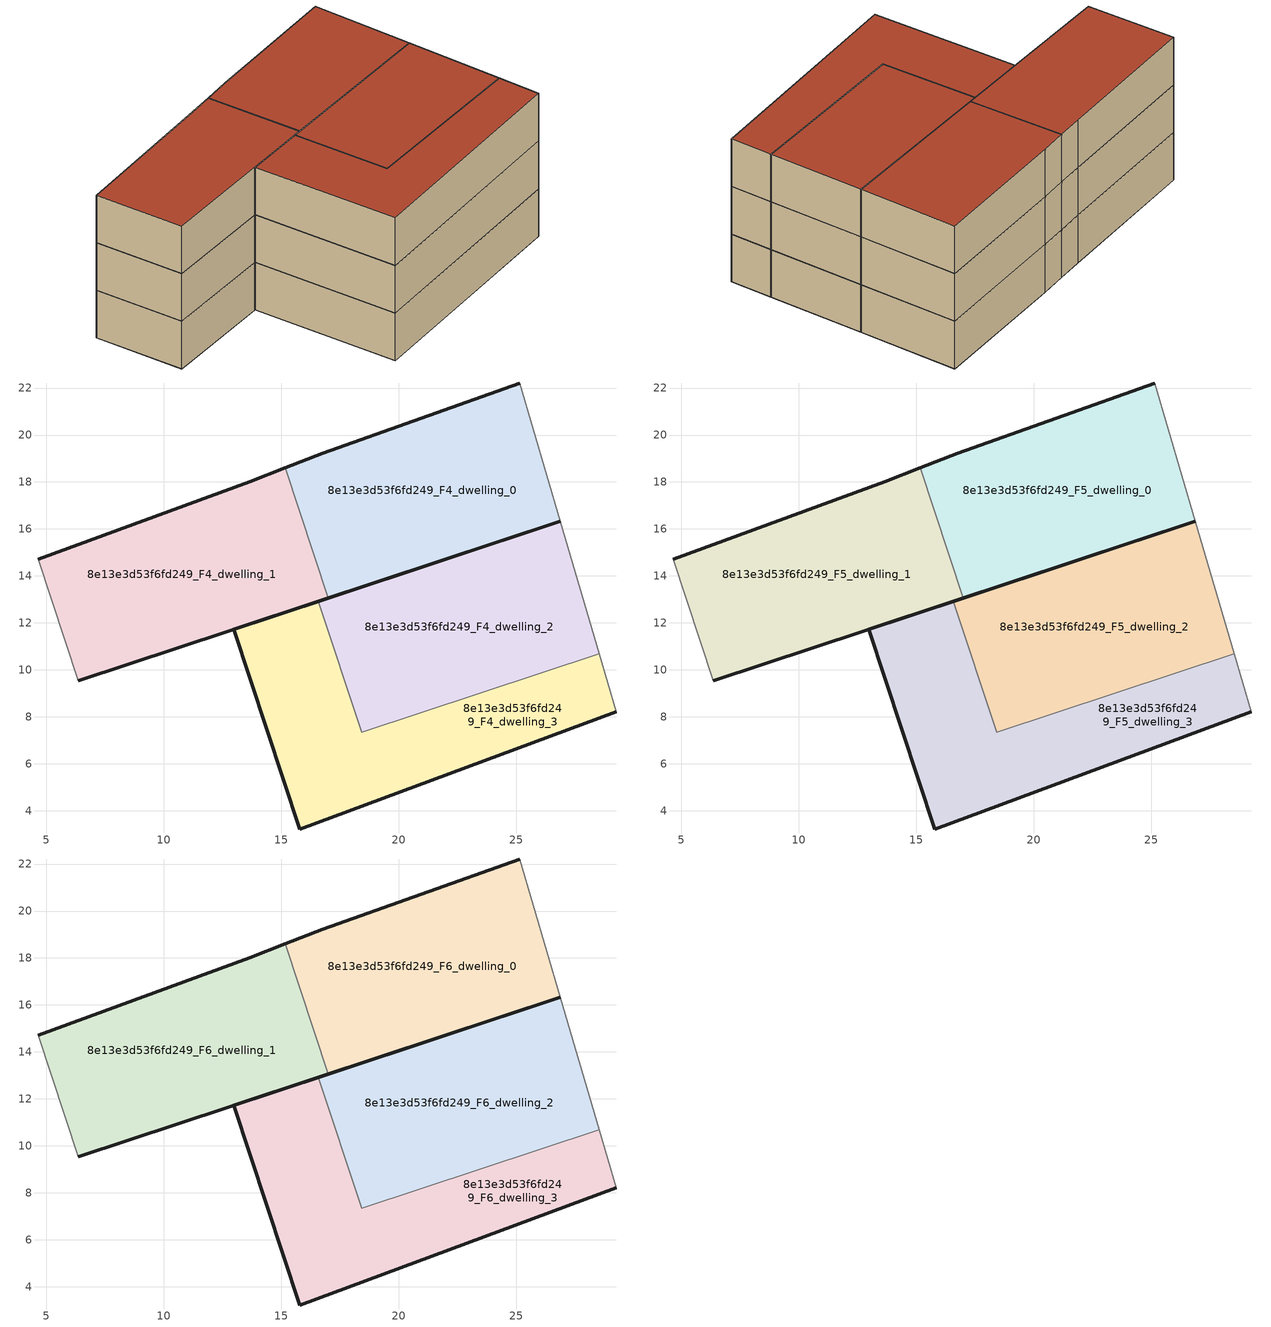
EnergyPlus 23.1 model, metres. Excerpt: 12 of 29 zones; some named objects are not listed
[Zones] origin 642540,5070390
8e13e3d53f6fd249_F4_dwelling_0
 floor to 8e13e3d53f6fd249_F3_dwelling_0 (EU_floor_Construction): 26.89,16.32 25.17,22.22 16.76,19.22 15.18,18.6 17.01,13.06 z12
 wall outside (EU_wall_Construction): 26.89,16.32 17.01,13.06 / 15.18,18.6 16.76,19.22 25.17,22.22 z12:15
 wall adiabatic (EU_wall_Construction): 25.17,22.22 26.89,16.32 z12:15
 wall to 8e13e3d53f6fd249_F4_dwelling_1 (EU_wall_Construction): 17.01,13.06 15.18,18.6 z12:15
8e13e3d53f6fd249_F4_dwelling_1
 floor to 8e13e3d53f6fd249_F3_dwelling_1 (EU_floor_Construction): 17.01,13.06 15.18,18.6 13.66,18.02 4.65,14.72 6.36,9.54 z12
 wall outside (EU_wall_Construction): 4.65,14.72 13.66,18.02 15.18,18.6 / 17.01,13.06 6.36,9.54 z12:15
 wall adiabatic (EU_wall_Construction): 6.36,9.54 4.65,14.72 z12:15
8e13e3d53f6fd249_F4_dwelling_2
 floor to 8e13e3d53f6fd249_F3_dwelling_2 (EU_floor_Construction): 28.54,10.69 26.89,16.32 16.58,12.92 18.42,7.34 z12
 wall outside (EU_wall_Construction): 16.58,12.92 26.89,16.32 z12:15
 wall to 8e13e3d53f6fd249_F4_dwelling_3 (EU_wall_Construction): 28.54,10.69 18.42,7.34 16.58,12.92 z12:15
 wall adiabatic (EU_wall_Construction): 26.89,16.32 28.54,10.69 z12:15
8e13e3d53f6fd249_F4_dwelling_3
 floor to 8e13e3d53f6fd249_F3_dwelling_3 (EU_floor_Construction): 29.27,8.21 28.54,10.69 18.42,7.34 16.58,12.92 12.97,11.72 15.78,3.22 z12
 wall outside (EU_wall_Construction): 29.27,8.21 15.78,3.22 12.97,11.72 16.58,12.92 z12:15
 wall adiabatic (EU_wall_Construction): 28.54,10.69 29.27,8.21 z12:15
8e13e3d53f6fd249_F5_dwelling_0
 floor to 8e13e3d53f6fd249_F4_dwelling_0 (EU_floor_Construction): 26.89,16.32 25.17,22.22 16.76,19.22 15.18,18.6 17.01,13.06 z15
 wall outside (EU_wall_Construction): 26.89,16.32 17.01,13.06 / 15.18,18.6 16.76,19.22 25.17,22.22 z15:18
 wall adiabatic (EU_wall_Construction): 25.17,22.22 26.89,16.32 z15:18
 wall to 8e13e3d53f6fd249_F5_dwelling_1 (EU_wall_Construction): 17.01,13.06 15.18,18.6 z15:18
8e13e3d53f6fd249_F5_dwelling_1
 floor to 8e13e3d53f6fd249_F4_dwelling_1 (EU_floor_Construction): 17.01,13.06 15.18,18.6 13.66,18.02 4.65,14.72 6.36,9.54 z15
 wall outside (EU_wall_Construction): 4.65,14.72 13.66,18.02 15.18,18.6 / 17.01,13.06 6.36,9.54 z15:18
 wall adiabatic (EU_wall_Construction): 6.36,9.54 4.65,14.72 z15:18
8e13e3d53f6fd249_F5_dwelling_2
 floor to 8e13e3d53f6fd249_F4_dwelling_2 (EU_floor_Construction): 28.54,10.69 26.89,16.32 16.58,12.92 18.42,7.34 z15
 wall outside (EU_wall_Construction): 16.58,12.92 26.89,16.32 z15:18
 wall to 8e13e3d53f6fd249_F5_dwelling_3 (EU_wall_Construction): 28.54,10.69 18.42,7.34 16.58,12.92 z15:18
 wall adiabatic (EU_wall_Construction): 26.89,16.32 28.54,10.69 z15:18
8e13e3d53f6fd249_F5_dwelling_3
 floor to 8e13e3d53f6fd249_F4_dwelling_3 (EU_floor_Construction): 29.27,8.21 28.54,10.69 18.42,7.34 16.58,12.92 12.97,11.72 15.78,3.22 z15
 wall outside (EU_wall_Construction): 29.27,8.21 15.78,3.22 12.97,11.72 16.58,12.92 z15:18
 wall adiabatic (EU_wall_Construction): 28.54,10.69 29.27,8.21 z15:18
8e13e3d53f6fd249_F6_dwelling_0
 floor to 8e13e3d53f6fd249_F5_dwelling_0 (EU_floor_Construction): 26.89,16.32 25.17,22.22 16.76,19.22 15.18,18.6 17.01,13.06 z18
 wall outside (EU_wall_Construction): 26.89,16.32 17.01,13.06 / 15.18,18.6 16.76,19.22 25.17,22.22 z18:21
 wall adiabatic (EU_wall_Construction): 25.17,22.22 26.89,16.32 z18:21
 wall to 8e13e3d53f6fd249_F6_dwelling_1 (EU_wall_Construction): 17.01,13.06 15.18,18.6 z18:21
 roof outside (EU_roof_Construction): 25.17,22.22 26.89,16.32 17.01,13.06 15.18,18.6 16.76,19.22 z21
8e13e3d53f6fd249_F6_dwelling_1
 floor to 8e13e3d53f6fd249_F5_dwelling_1 (EU_floor_Construction): 17.01,13.06 15.18,18.6 13.66,18.02 4.65,14.72 6.36,9.54 z18
 wall outside (EU_wall_Construction): 4.65,14.72 13.66,18.02 15.18,18.6 / 17.01,13.06 6.36,9.54 z18:21
 wall adiabatic (EU_wall_Construction): 6.36,9.54 4.65,14.72 z18:21
 roof outside (EU_roof_Construction): 15.18,18.6 17.01,13.06 6.36,9.54 4.65,14.72 13.66,18.02 z21
8e13e3d53f6fd249_F6_dwelling_2
 floor to 8e13e3d53f6fd249_F5_dwelling_2 (EU_floor_Construction): 28.54,10.69 26.89,16.32 16.58,12.92 18.42,7.34 z18
 wall outside (EU_wall_Construction): 16.58,12.92 26.89,16.32 z18:21
 wall to 8e13e3d53f6fd249_F6_dwelling_3 (EU_wall_Construction): 28.54,10.69 18.42,7.34 16.58,12.92 z18:21
 wall adiabatic (EU_wall_Construction): 26.89,16.32 28.54,10.69 z18:21
 roof outside (EU_roof_Construction): 26.89,16.32 28.54,10.69 18.42,7.34 16.58,12.92 z21
8e13e3d53f6fd249_F6_dwelling_3
 floor to 8e13e3d53f6fd249_F5_dwelling_3 (EU_floor_Construction): 29.27,8.21 28.54,10.69 18.42,7.34 16.58,12.92 12.97,11.72 15.78,3.22 z18
 wall outside (EU_wall_Construction): 29.27,8.21 15.78,3.22 12.97,11.72 16.58,12.92 z18:21
 wall adiabatic (EU_wall_Construction): 28.54,10.69 29.27,8.21 z18:21
 roof outside (EU_roof_Construction): 28.54,10.69 29.27,8.21 15.78,3.22 12.97,11.72 16.58,12.92 18.42,7.34 z21
[Building]
EU S2 Campaign: North Axis=0; Terrain=City; Solar Distribution=FullExterior
[Site:Location]
Lyon-Bron: Latitude=45.75; Longitude=5; Time Zone=1; Elevation=198
[SizingPeriod:WeatherFileDays]
AnnualSizingPeriod: Begin Month=1; Begin Day of Month=1; End Month=12; End Day of Month=31; Day of Week for Start Day=Monday; Use Weather File Daylight Saving Period=No; Use Weather File Rain and Snow Indicators=No
[MATERIAL]
EU_InternalMass_Material: Roughness=MediumRough; Thickness=0.1; Conductivity=1; Density=1800; Specific Heat=900; Thermal Absorptance=0.9; Solar Absorptance=0.7; Visible Absorptance=0.7
[MATERIAL:NOMASS] Roughness=MediumRough; Thermal Absorptance=0.9; Solar Absorptance=0.7; Visible Absorptance=0.7
Name | Thermal Resistance
EU_wall_NoMass | 0.776494
EU_roof_NoMass | 0.486893
EU_floor_NoMass | 0.421597
[CONSTRUCTION]
EU_wall_Construction: EU_wall_NoMass
EU_roof_Construction: EU_roof_NoMass
EU_floor_Construction: EU_floor_NoMass
EU_InternalMass_Construction: EU_InternalMass_Material
[ZONE] Type=1; Multiplier=1; Ceiling Height=autocalculate; Floor Area=autocalculate; Part of Total Floor Area=Yes
Name | Volume
8e13e3d53f6fd249_F4_dwelling_0; 8e13e3d53f6fd249_F5_dwelling_0; 8e13e3d53f6fd249_F6_dwelling_0 | 189.475
8e13e3d53f6fd249_F4_dwelling_1; 8e13e3d53f6fd249_F5_dwelling_1; 8e13e3d53f6fd249_F6_dwelling_1 | 189.479
8e13e3d53f6fd249_F4_dwelling_2; 8e13e3d53f6fd249_F5_dwelling_2; 8e13e3d53f6fd249_F6_dwelling_2 | 189.482
8e13e3d53f6fd249_F4_dwelling_3; 8e13e3d53f6fd249_F5_dwelling_3; 8e13e3d53f6fd249_F6_dwelling_3 | 189.466
[INTERNALMASS] Construction=EU_InternalMass_Construction
Name | Zone or ZoneList | Surface Area
8e13e3d53f6fd249_F4_dwelling_0_EU_InternalMass | 8e13e3d53f6fd249_F4_dwelling_0 | 78.9508
8e13e3d53f6fd249_F4_dwelling_1_EU_InternalMass | 8e13e3d53f6fd249_F4_dwelling_1 | 78.9475
8e13e3d53f6fd249_F4_dwelling_2_EU_InternalMass | 8e13e3d53f6fd249_F4_dwelling_2 | 78.9508
8e13e3d53f6fd249_F4_dwelling_3_EU_InternalMass | 8e13e3d53f6fd249_F4_dwelling_3 | 78.95
8e13e3d53f6fd249_F5_dwelling_0_EU_InternalMass | 8e13e3d53f6fd249_F5_dwelling_0 | 78.9508
8e13e3d53f6fd249_F5_dwelling_1_EU_InternalMass | 8e13e3d53f6fd249_F5_dwelling_1 | 78.9475
8e13e3d53f6fd249_F5_dwelling_2_EU_InternalMass | 8e13e3d53f6fd249_F5_dwelling_2 | 78.9508
8e13e3d53f6fd249_F5_dwelling_3_EU_InternalMass | 8e13e3d53f6fd249_F5_dwelling_3 | 78.95
8e13e3d53f6fd249_F6_dwelling_0_EU_InternalMass | 8e13e3d53f6fd249_F6_dwelling_0 | 78.9508
8e13e3d53f6fd249_F6_dwelling_1_EU_InternalMass | 8e13e3d53f6fd249_F6_dwelling_1 | 78.9475
8e13e3d53f6fd249_F6_dwelling_2_EU_InternalMass | 8e13e3d53f6fd249_F6_dwelling_2 | 78.9508
8e13e3d53f6fd249_F6_dwelling_3_EU_InternalMass | 8e13e3d53f6fd249_F6_dwelling_3 | 78.95
[OTHEREQUIPMENT] Fuel Type=Electricity; Design Level Calculation Method=Watts/Area; Power per Zone Floor Area=1; Fraction Latent=0; Fraction Radiant=0; Fraction Lost=0; Carbon Dioxide Generation Rate=0; EndUse Subcategory=EU_Step8_InternalGains
Name | Zone or ZoneList or Space or SpaceList | Schedule
EU_Step8_InternalGain_8e13e3d53f6fd249_F4_dwelling_0_f000 | 8e13e3d53f6fd249_F4_dwelling_0 | EU_Step8_GainSchedule_8e13e3d53f6fd249_F4_dwelling_0_f000
EU_Step8_InternalGain_8e13e3d53f6fd249_F4_dwelling_1_f000 | 8e13e3d53f6fd249_F4_dwelling_1 | EU_Step8_GainSchedule_8e13e3d53f6fd249_F4_dwelling_1_f000
EU_Step8_InternalGain_8e13e3d53f6fd249_F4_dwelling_2_f000 | 8e13e3d53f6fd249_F4_dwelling_2 | EU_Step8_GainSchedule_8e13e3d53f6fd249_F4_dwelling_2_f000
EU_Step8_InternalGain_8e13e3d53f6fd249_F4_dwelling_3_f000 | 8e13e3d53f6fd249_F4_dwelling_3 | EU_Step8_GainSchedule_8e13e3d53f6fd249_F4_dwelling_3_f000
EU_Step8_InternalGain_8e13e3d53f6fd249_F5_dwelling_0_f000 | 8e13e3d53f6fd249_F5_dwelling_0 | EU_Step8_GainSchedule_8e13e3d53f6fd249_F5_dwelling_0_f000
EU_Step8_InternalGain_8e13e3d53f6fd249_F5_dwelling_1_f000 | 8e13e3d53f6fd249_F5_dwelling_1 | EU_Step8_GainSchedule_8e13e3d53f6fd249_F5_dwelling_1_f000
EU_Step8_InternalGain_8e13e3d53f6fd249_F5_dwelling_2_f000 | 8e13e3d53f6fd249_F5_dwelling_2 | EU_Step8_GainSchedule_8e13e3d53f6fd249_F5_dwelling_2_f000
EU_Step8_InternalGain_8e13e3d53f6fd249_F5_dwelling_3_f000 | 8e13e3d53f6fd249_F5_dwelling_3 | EU_Step8_GainSchedule_8e13e3d53f6fd249_F5_dwelling_3_f000
EU_Step8_InternalGain_8e13e3d53f6fd249_F6_dwelling_0_f000 | 8e13e3d53f6fd249_F6_dwelling_0 | EU_Step8_GainSchedule_8e13e3d53f6fd249_F6_dwelling_0_f000
EU_Step8_InternalGain_8e13e3d53f6fd249_F6_dwelling_1_f000 | 8e13e3d53f6fd249_F6_dwelling_1 | EU_Step8_GainSchedule_8e13e3d53f6fd249_F6_dwelling_1_f000
EU_Step8_InternalGain_8e13e3d53f6fd249_F6_dwelling_2_f000 | 8e13e3d53f6fd249_F6_dwelling_2 | EU_Step8_GainSchedule_8e13e3d53f6fd249_F6_dwelling_2_f000
EU_Step8_InternalGain_8e13e3d53f6fd249_F6_dwelling_3_f000 | 8e13e3d53f6fd249_F6_dwelling_3 | EU_Step8_GainSchedule_8e13e3d53f6fd249_F6_dwelling_3_f000
[ZONEVENTILATION:DESIGNFLOWRATE] Schedule=EU_AlwaysOn; Design Flow Rate Calculation Method=AirChanges/Hour; Air Changes per Hour=0.693814; Ventilation Type=Natural; Fan Pressure Rise=0; Fan Total Efficiency=1; Constant Term Coefficient=1; Temperature Term Coefficient=0; Velocity Term Coefficient=0; Velocity Squared Term Coefficient=0; Minimum Indoor Temperature=-100; Maximum Indoor Temperature=100; Delta Temperature=-100; Minimum Outdoor Temperature=-100; Maximum Outdoor Temperature=100; Maximum Wind Speed=40
Name | Zone or ZoneList or Space or SpaceList
EU_ConstantAir_8e13e3d53f6fd249_F4_dwelling_0 | 8e13e3d53f6fd249_F4_dwelling_0
EU_ConstantAir_8e13e3d53f6fd249_F4_dwelling_1 | 8e13e3d53f6fd249_F4_dwelling_1
EU_ConstantAir_8e13e3d53f6fd249_F4_dwelling_2 | 8e13e3d53f6fd249_F4_dwelling_2
EU_ConstantAir_8e13e3d53f6fd249_F4_dwelling_3 | 8e13e3d53f6fd249_F4_dwelling_3
EU_ConstantAir_8e13e3d53f6fd249_F5_dwelling_0 | 8e13e3d53f6fd249_F5_dwelling_0
EU_ConstantAir_8e13e3d53f6fd249_F5_dwelling_1 | 8e13e3d53f6fd249_F5_dwelling_1
EU_ConstantAir_8e13e3d53f6fd249_F5_dwelling_2 | 8e13e3d53f6fd249_F5_dwelling_2
EU_ConstantAir_8e13e3d53f6fd249_F5_dwelling_3 | 8e13e3d53f6fd249_F5_dwelling_3
EU_ConstantAir_8e13e3d53f6fd249_F6_dwelling_0 | 8e13e3d53f6fd249_F6_dwelling_0
EU_ConstantAir_8e13e3d53f6fd249_F6_dwelling_1 | 8e13e3d53f6fd249_F6_dwelling_1
EU_ConstantAir_8e13e3d53f6fd249_F6_dwelling_2 | 8e13e3d53f6fd249_F6_dwelling_2
EU_ConstantAir_8e13e3d53f6fd249_F6_dwelling_3 | 8e13e3d53f6fd249_F6_dwelling_3
[HVACTEMPLATE:ZONE:IDEALLOADSAIRSYSTEM] System Availability Schedule=EU_AlwaysOn; Maximum Heating Supply Air Temperature=50; Minimum Cooling Supply Air Temperature=13; Maximum Heating Supply Air Humidity Ratio=0.0156; Minimum Cooling Supply Air Humidity Ratio=0.0077; Heating Limit=NoLimit; Cooling Limit=NoLimit; Heating Availability Schedule=EU_AlwaysOn; Cooling Availability Schedule=EU_CoolingOff; Dehumidification Control Type=ConstantSensibleHeatRatio; Cooling Sensible Heat Ratio=0.7; Dehumidification Setpoint=60; Humidification Control Type=None; Humidification Setpoint=30; Outdoor Air Method=None; Outdoor Air Flow Rate per Person=0.00944; Outdoor Air Flow Rate per Zone Floor Area=0; Outdoor Air Flow Rate per Zone=0; Demand Controlled Ventilation Type=None; Outdoor Air Economizer Type=NoEconomizer; Heat Recovery Type=None; Sensible Heat Recovery Effectiveness=0.7; Latent Heat Recovery Effectiveness=0.65
Name | Template Thermostat
8e13e3d53f6fd249_F4_dwelling_0 | EU_HeatOnly_8e13e3d53f6fd249_F4_dwelling_0
8e13e3d53f6fd249_F4_dwelling_1 | EU_HeatOnly_8e13e3d53f6fd249_F4_dwelling_1
8e13e3d53f6fd249_F4_dwelling_2 | EU_HeatOnly_8e13e3d53f6fd249_F4_dwelling_2
8e13e3d53f6fd249_F4_dwelling_3 | EU_HeatOnly_8e13e3d53f6fd249_F4_dwelling_3
8e13e3d53f6fd249_F5_dwelling_0 | EU_HeatOnly_8e13e3d53f6fd249_F5_dwelling_0
8e13e3d53f6fd249_F5_dwelling_1 | EU_HeatOnly_8e13e3d53f6fd249_F5_dwelling_1
8e13e3d53f6fd249_F5_dwelling_2 | EU_HeatOnly_8e13e3d53f6fd249_F5_dwelling_2
8e13e3d53f6fd249_F5_dwelling_3 | EU_HeatOnly_8e13e3d53f6fd249_F5_dwelling_3
8e13e3d53f6fd249_F6_dwelling_0 | EU_HeatOnly_8e13e3d53f6fd249_F6_dwelling_0
8e13e3d53f6fd249_F6_dwelling_1 | EU_HeatOnly_8e13e3d53f6fd249_F6_dwelling_1
8e13e3d53f6fd249_F6_dwelling_2 | EU_HeatOnly_8e13e3d53f6fd249_F6_dwelling_2
8e13e3d53f6fd249_F6_dwelling_3 | EU_HeatOnly_8e13e3d53f6fd249_F6_dwelling_3
[SIZING:ZONE] Zone Cooling Design Supply Air Temperature Input Method=SupplyAirTemperature; Zone Cooling Design Supply Air Temperature=13; Zone Heating Design Supply Air Temperature Input Method=SupplyAirTemperature; Zone Heating Design Supply Air Temperature=50; Zone Cooling Design Supply Air Humidity Ratio=0.008; Zone Heating Design Supply Air Humidity Ratio=0.008; Cooling Design Air Flow Method=DesignDay; Cooling Design Air Flow Rate=0; Cooling Minimum Air Flow per Zone Floor Area=0.000762; Cooling Minimum Air Flow=0; Cooling Minimum Air Flow Fraction=0.2; Heating Design Air Flow Method=DesignDay; Heating Design Air Flow Rate=0; Heating Maximum Air Flow per Zone Floor Area=0.002032; Heating Maximum Air Flow=0.141576; Heating Maximum Air Flow Fraction=0.3; Account for Dedicated Outdoor Air System=No; Dedicated Outdoor Air System Control Strategy=NeutralSupplyAir; Dedicated Outdoor Air Low Setpoint Temperature for Design=autosize; Dedicated Outdoor Air High Setpoint Temperature for Design=autosize; Zone Load Sizing Method=Sensible Load Only No Latent Load; Zone Latent Cooling Design Supply Air Humidity Ratio Input Method=HumidityRatioDifference; Zone Cooling Design Supply Air Humidity Ratio Difference=0.005; Zone Latent Heating Design Supply Air Humidity Ratio Input Method=HumidityRatioDifference; Zone Humidification Design Supply Air Humidity Ratio Difference=0.005
8e13e3d53f6fd249_F4_dwelling_0; 8e13e3d53f6fd249_F4_dwelling_1; 8e13e3d53f6fd249_F4_dwelling_2; 8e13e3d53f6fd249_F4_dwelling_3; 8e13e3d53f6fd249_F5_dwelling_0; 8e13e3d53f6fd249_F5_dwelling_1; 8e13e3d53f6fd249_F5_dwelling_2; 8e13e3d53f6fd249_F5_dwelling_3; 8e13e3d53f6fd249_F6_dwelling_0; 8e13e3d53f6fd249_F6_dwelling_1; 8e13e3d53f6fd249_F6_dwelling_2; 8e13e3d53f6fd249_F6_dwelling_3
[SCHEDULE:CONSTANT]
Name | Hourly Value
EU_AlwaysOn | 1
EU_CoolingOff | 0
[SCHEDULE:FILE] Column Number=1; Rows to Skip at Top=0; Number of Hours of Data=8760; Column Separator=Comma; Interpolate to Timestep=No; Minutes per Item=60; Adjust Schedule for Daylight Savings=Yes
Name | File
EU_Step8_GainSchedule_8e13e3d53f6fd249_F4_dwelling_0_f000 | ../../schedules/8e13e3d53f6fd249/8e13e3d53f6fd249_F4_dwelling_0_f000_gain.csv
EU_Step8_GainSchedule_8e13e3d53f6fd249_F4_dwelling_1_f000 | ../../schedules/8e13e3d53f6fd249/8e13e3d53f6fd249_F4_dwelling_1_f000_gain.csv
EU_Step8_GainSchedule_8e13e3d53f6fd249_F4_dwelling_2_f000 | ../../schedules/8e13e3d53f6fd249/8e13e3d53f6fd249_F4_dwelling_2_f000_gain.csv
EU_Step8_GainSchedule_8e13e3d53f6fd249_F4_dwelling_3_f000 | ../../schedules/8e13e3d53f6fd249/8e13e3d53f6fd249_F4_dwelling_3_f000_gain.csv
EU_Step8_GainSchedule_8e13e3d53f6fd249_F5_dwelling_0_f000 | ../../schedules/8e13e3d53f6fd249/8e13e3d53f6fd249_F5_dwelling_0_f000_gain.csv
EU_Step8_GainSchedule_8e13e3d53f6fd249_F5_dwelling_1_f000 | ../../schedules/8e13e3d53f6fd249/8e13e3d53f6fd249_F5_dwelling_1_f000_gain.csv
EU_Step8_GainSchedule_8e13e3d53f6fd249_F5_dwelling_2_f000 | ../../schedules/8e13e3d53f6fd249/8e13e3d53f6fd249_F5_dwelling_2_f000_gain.csv
EU_Step8_GainSchedule_8e13e3d53f6fd249_F5_dwelling_3_f000 | ../../schedules/8e13e3d53f6fd249/8e13e3d53f6fd249_F5_dwelling_3_f000_gain.csv
EU_Step8_GainSchedule_8e13e3d53f6fd249_F6_dwelling_0_f000 | ../../schedules/8e13e3d53f6fd249/8e13e3d53f6fd249_F6_dwelling_0_f000_gain.csv
EU_Step8_GainSchedule_8e13e3d53f6fd249_F6_dwelling_1_f000 | ../../schedules/8e13e3d53f6fd249/8e13e3d53f6fd249_F6_dwelling_1_f000_gain.csv
EU_Step8_GainSchedule_8e13e3d53f6fd249_F6_dwelling_2_f000 | ../../schedules/8e13e3d53f6fd249/8e13e3d53f6fd249_F6_dwelling_2_f000_gain.csv
EU_Step8_GainSchedule_8e13e3d53f6fd249_F6_dwelling_3_f000 | ../../schedules/8e13e3d53f6fd249/8e13e3d53f6fd249_F6_dwelling_3_f000_gain.csv
